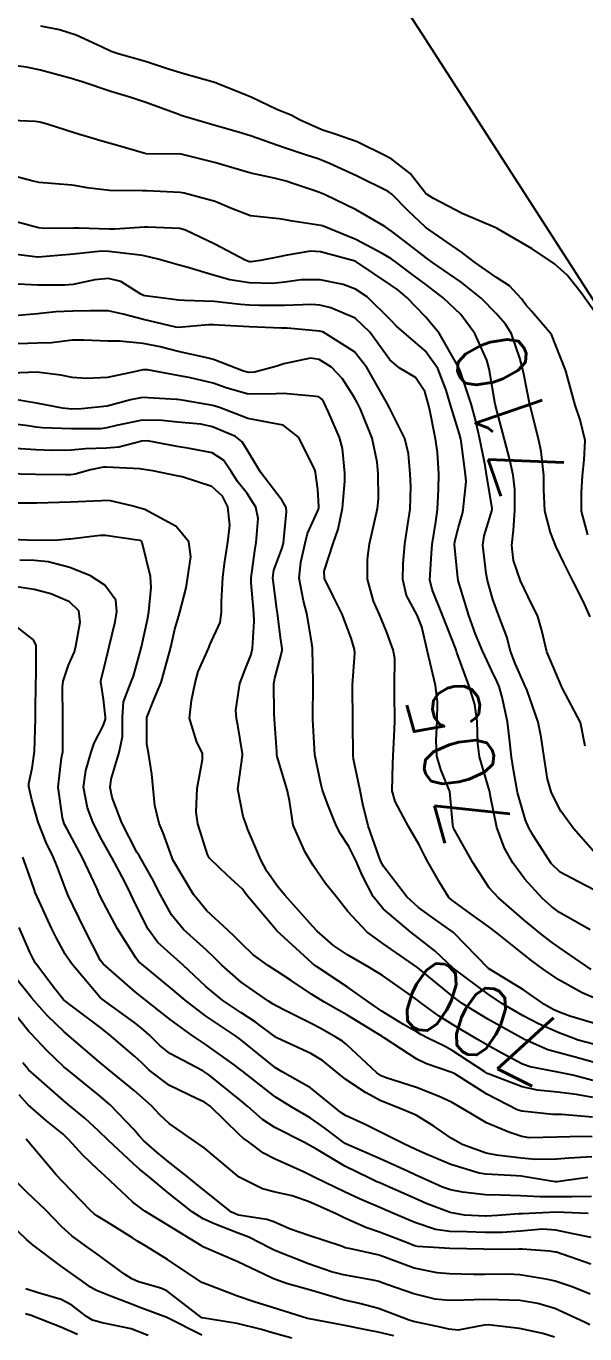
# Model space of a CAD drawing. Header units: metres. Extents: x 292545 to 299085, y 7450245 to 7463078.
# Drawn here: x 296702.7 to 296734.4, y 7454536.2 to 7454610.3 of the extents above; entities that cross this region are included whole.
import ezdxf
from ezdxf.enums import TextEntityAlignment as Align

# ---------------------------------------------------------------- set-up
doc = ezdxf.new("R2010")
doc.units = ezdxf.units.M
for name, color, linetype in [('Area', 45, 'Continuous'), ('Cotas', 45, 'Continuous'), ('Curvas de Nivel 1m', 11, 'Continuous'), ('Curvas de Nivel 5m', 15, 'Continuous')]:
    doc.layers.add(name, color=color, linetype=linetype)
doc.styles.add('Style-STANDARD', font='STANDARD.shx')

msp = doc.modelspace()

# ---------------------------------------------------------------- linework, layer by layer
at = {"layer": 'Area'}
msp.add_polyline3d([(296715.594, 7454624.605, 712.969), (296725.179, 7454609.866, 715.279), (296737.26, 7454591.094, 716.699), (296739.904, 7454587.018, 717.399), (296749.547, 7454572.604, 712.669), (296755.891, 7454562.817, 711.899), (296756.181, 7454562.21, 711.909), (296759.059, 7454557.989, 717.509), (296764.803, 7454549.065, 705.209), (296770.189, 7454539.776, 710.449), (296771.738, 7454537.149, 704.879), (296772.225, 7454536.508, 709.508), (296778.861, 7454527.541, 695.158)], dxfattribs=at)
at = {"layer": 'Curvas de Nivel 1m', "flags": 128}
for points, elevation in [([(296737.343, 7454590.78), (296734.2, 7454595.204), (296733.407, 7454596.197), (296732.693, 7454596.837), (296731.425, 7454597.685), (296729.536, 7454598.784), (296729.442, 7454598.838), (296729.36, 7454598.881), (296727.451, 7454599.703), (296725.834, 7454600.542), (296725.461, 7454600.777), (296725.382, 7454600.841), (296725.32, 7454600.922), (296724.508, 7454601.969), (296723.481, 7454602.757), (296723.142, 7454602.953), (296721.495, 7454603.766), (296720.307, 7454604.176), (296719.505, 7454604.45), (296718.236, 7454605.009), (296717.767, 7454605.267), (296717.516, 7454605.374), (296716.953, 7454605.591), (296715.525, 7454606.272), (296714.984, 7454606.505), (296713.601, 7454607.059), (296713.533, 7454607.087), (296713.493, 7454607.101), (296711.541, 7454607.653), (296710.741, 7454607.902), (296709.551, 7454608.289), (296707.949, 7454608.742), (296707.559, 7454608.877), (296706.997, 7454609.146), (296705.569, 7454609.807), (296704.631, 7454610.111), (296703.574, 7454610.324)], 712), ([(296734.576, 7454581.474), (296734.222, 7454582.82), (296734.211, 7454583.873), (296734.285, 7454584.82), (296734.371, 7454585.73), (296734.425, 7454586.819), (296734.144, 7454587.988), (296733.854, 7454588.825), (296733.342, 7454590.703), (296733.315, 7454590.83), (296733.302, 7454590.872), (296732.514, 7454592.839), (296731.386, 7454594.16), (296731.059, 7454594.525), (296730.814, 7454594.859), (296730.131, 7454595.599), (296729.405, 7454596.073), (296728.208, 7454596.892), (296727.422, 7454597.499), (296725.592, 7454598.768), (296725.442, 7454598.87), (296725.38, 7454598.921), (296724.373, 7454599.857), (296723.461, 7454600.796), (296723.261, 7454600.952), (296721.472, 7454601.833), (296719.926, 7454602.538), (296719.48, 7454602.724), (296719.282, 7454602.794), (296718.621, 7454603.003), (296717.488, 7454603.376), (296716.945, 7454603.572), (296715.503, 7454604.078), (296714.764, 7454604.309), (296713.509, 7454604.672), (296712.083, 7454605.084), (296711.642, 7454605.216), (296711.515, 7454605.258), (296711.247, 7454605.361), (296709.522, 7454606), (296708.669, 7454606.268), (296707.528, 7454606.622), (296705.911, 7454607.156), (296705.535, 7454607.276), (296705.366, 7454607.331), (296703.543, 7454607.828), (296702.743, 7454607.994), (296701.547, 7454608.146)], 711), ([(296734.422, 7454569.485), (296734.162, 7454570.819), (296733.132, 7454572.794), (296733.11, 7454572.83), (296733.083, 7454572.88), (296732.252, 7454574.839), (296731.966, 7454576.041), (296731.735, 7454576.844), (296731.189, 7454577.954), (296730.766, 7454578.857), (296730.369, 7454580.017), (296730.279, 7454580.864), (296730.362, 7454581.737), (296730.446, 7454582.862), (296730.439, 7454584.037), (296730.343, 7454584.864), (296730.148, 7454585.733), (296729.852, 7454586.872), (296729.323, 7454588.88), (296728.988, 7454590.884), (296728.86, 7454591.376), (296728.18, 7454592.892), (296727.384, 7454593.966), (296726.383, 7454594.91), (296725.4, 7454595.664), (296724.673, 7454596.199), (296723.68, 7454596.946), (296723.416, 7454597.136), (296722.96, 7454597.414), (296721.432, 7454598.229), (296719.544, 7454598.989), (296719.443, 7454599.014), (296717.716, 7454599.287), (296717.446, 7454599.343), (296717.082, 7454599.389), (296715.448, 7454599.562), (296714.378, 7454599.982), (296713.456, 7454600.37), (296711.69, 7454600.858), (296711.461, 7454600.894), (296709.584, 7454600.986), (296709.462, 7454600.981), (296709.325, 7454600.976), (296707.462, 7454601.009), (296706.183, 7454601.153), (296705.465, 7454601.281), (296705.321, 7454601.306), (296703.467, 7454601.459), (296703.133, 7454601.52), (296701.474, 7454601.97)], 709), ([(296735.019, 7454563.392), (296733.773, 7454564.823), (296733.047, 7454565.802), (296732.512, 7454566.836), (296732.298, 7454567.61), (296732.095, 7454568.84), (296731.937, 7454569.999), (296731.771, 7454570.843), (296731.13, 7454572.639), (296731.04, 7454572.851), (296730.454, 7454574.169), (296730.203, 7454574.864), (296729.979, 7454575.686), (296729.538, 7454576.875), (296729.187, 7454577.809), (296728.89, 7454578.883), (296728.809, 7454579.281), (296728.629, 7454580.886), (296728.696, 7454581.421), (296729.146, 7454582.881), (296729.15, 7454582.985), (296728.84, 7454584.884), (296728.754, 7454585.409), (296728.458, 7454586.888), (296728.205, 7454587.996), (296727.964, 7454588.894), (296727.342, 7454590.777), (296727.285, 7454590.901), (296727.22, 7454591.026), (296726.144, 7454592.912), (296725.382, 7454593.836), (296724.848, 7454594.389), (296724.311, 7454594.936), (296723.814, 7454595.361), (296723.4, 7454595.655), (296721.432, 7454596.97), (296721.413, 7454596.982), (296721.396, 7454596.987), (296719.421, 7454597.517), (296718.859, 7454597.561), (296717.417, 7454597.31), (296717.177, 7454597.262), (296716.021, 7454597.034), (296715.496, 7454596.956), (296715.412, 7454596.957), (296715.339, 7454596.968), (296715.149, 7454597.044), (296713.426, 7454597.948), (296711.773, 7454598.751), (296711.439, 7454598.839), (296709.628, 7454598.92), (296709.44, 7454598.912), (296707.764, 7454598.81), (296707.438, 7454598.807), (296705.739, 7454598.857), (296705.438, 7454598.858), (296703.762, 7454598.853), (296703.439, 7454598.886), (296702.235, 7454599.198)], 708), ([(296734.99, 7454561.301), (296734.015, 7454561.803), (296733.006, 7454562.347), (296732.501, 7454562.835), (296731.518, 7454564.355), (296731.231, 7454564.848), (296731.039, 7454565.281), (296730.59, 7454566.857), (296730.365, 7454568.15), (296730.255, 7454568.862), (296730.134, 7454569.905), (296730.029, 7454570.866), (296729.731, 7454572.264), (296729.548, 7454572.874), (296729.427, 7454573.167), (296729.142, 7454573.756), (296728.613, 7454574.885), (296728.209, 7454575.843), (296727.837, 7454576.893), (296727.229, 7454578.874), (296727.22, 7454578.9), (296727.204, 7454579.033), (296727.015, 7454580.902), (296727.033, 7454581.095), (296727.238, 7454581.902), (296727.465, 7454582.683), (296727.512, 7454582.897), (296727.672, 7454584.493), (296727.651, 7454584.896), (296727.399, 7454586.791), (296727.378, 7454586.899), (296727.297, 7454587.185), (296726.778, 7454588.905), (296726.556, 7454589.683), (296726.072, 7454590.913), (296725.358, 7454591.901), (296724.15, 7454592.938), (296723.739, 7454593.307), (296723.38, 7454593.691), (296722.077, 7454594.963), (296721.397, 7454595.405), (296720.701, 7454595.676), (296719.402, 7454595.94), (296718.322, 7454595.926), (296717.401, 7454595.795), (296716.694, 7454595.733), (296715.4, 7454595.764), (296714.279, 7454595.934), (296713.404, 7454596.175), (296711.834, 7454596.66), (296711.41, 7454596.772), (296710.215, 7454597.102), (296709.416, 7454597.293), (296709.204, 7454597.325), (296707.419, 7454597.547), (296707.008, 7454597.556), (296705.416, 7454597.38), (296705.216, 7454597.362), (296703.413, 7454597.218), (296703.375, 7454597.219), (296701.417, 7454597.464)], 707), ([(296734.718, 7454559.06), (296732.975, 7454560.059), (296732.526, 7454560.385), (296732.01, 7454560.845), (296730.999, 7454561.934), (296730.328, 7454562.86), (296729.858, 7454563.704), (296729.426, 7454564.874), (296729.059, 7454566.637), (296729.02, 7454566.88), (296729, 7454566.944), (296728.441, 7454568.886), (296728.338, 7454569.64), (296728.303, 7454570.888), (296728.167, 7454571.839), (296727.855, 7454572.893), (296727.152, 7454574.801), (296727.128, 7454574.875), (296727.119, 7454574.901), (296727.108, 7454574.946), (296726.346, 7454576.908), (296725.747, 7454578.362), (296725.625, 7454578.916), (296725.714, 7454580.419), (296725.758, 7454580.915), (296725.952, 7454582.204), (296726.055, 7454582.912), (296726.113, 7454584.063), (296726.128, 7454584.911), (296726.055, 7454586.143), (296725.938, 7454586.914), (296725.597, 7454588.639), (296725.529, 7454588.918), (296725.33, 7454589.6), (296724.809, 7454590.4), (296723.878, 7454590.942), (296723.35, 7454591.394), (296722.225, 7454592.961), (296721.381, 7454593.757), (296720.017, 7454594.353), (296719.388, 7454594.506), (296718.928, 7454594.537), (296717.388, 7454594.48), (296715.943, 7454594.479), (296715.387, 7454594.496), (296714.881, 7454594.541), (296713.389, 7454594.698), (296711.71, 7454594.767), (296711.39, 7454594.782), (296709.477, 7454595.025), (296709.392, 7454595.041), (296709.339, 7454595.057), (296709.242, 7454595.112), (296708.104, 7454595.834), (296707.402, 7454596.001), (296706.621, 7454595.928), (296705.398, 7454595.677), (296704.939, 7454595.624), (296703.397, 7454595.63), (296701.905, 7454595.709)], 706), ([(296734.919, 7454555.204), (296734.253, 7454555.487), (296732.934, 7454556.231), (296732.04, 7454556.844), (296731.409, 7454557.315), (296730.951, 7454557.664), (296729.429, 7454558.875), (296728.966, 7454559.23), (296727.765, 7454560.103), (296726.981, 7454560.67), (296726.847, 7454560.767), (296726.696, 7454560.904), (296726.183, 7454561.725), (296725.501, 7454562.923), (296725.339, 7454563.248), (296725.022, 7454563.888), (296724.407, 7454564.936), (296723.652, 7454566.346), (296723.493, 7454566.946), (296723.525, 7454568.499), (296723.54, 7454568.945), (296723.608, 7454570.434), (296723.631, 7454570.945), (296723.619, 7454572.451), (296723.622, 7454572.945), (296723.638, 7454574.455), (296723.544, 7454574.946), (296723.169, 7454575.994), (296722.765, 7454576.954), (296722.434, 7454577.714), (296722.091, 7454578.961), (296722.083, 7454580.093), (296722.208, 7454580.96), (296722.396, 7454581.798), (296722.655, 7454582.956), (296722.707, 7454583.507), (296722.689, 7454584.956), (296722.643, 7454585.593), (296722.355, 7454586.959), (296721.69, 7454588.594), (296721.495, 7454588.968), (296721.326, 7454589.28), (296720.671, 7454590.315), (296720.043, 7454590.989), (296719.349, 7454591.417), (296718.861, 7454591.494), (296717.345, 7454591.171), (296717.23, 7454591.136), (296716.894, 7454591.024), (296715.681, 7454590.695), (296715.339, 7454590.681), (296715.052, 7454590.756), (296714.29, 7454591.056), (296713.348, 7454591.414), (296712.904, 7454591.52), (296711.355, 7454591.865), (296710.332, 7454592.126), (296709.361, 7454592.33), (296708.034, 7454592.459), (296707.363, 7454592.458), (296705.997, 7454592.521), (296705.363, 7454592.508), (296704.174, 7454592.359), (296703.36, 7454592.34), (296702.26, 7454592.3)], 704), ([(296734.902, 7454553.767), (296733.556, 7454554.174), (296732.909, 7454554.411), (296732.619, 7454554.543), (296732.116, 7454554.842), (296730.925, 7454555.666), (296728.943, 7454556.88), (296726.985, 7454558.9), (296726.963, 7454558.916), (296725.797, 7454559.744), (296724.977, 7454560.33), (296724.308, 7454560.937), (296723.008, 7454562.649), (296722.845, 7454562.952), (296722.721, 7454563.248), (296722.12, 7454564.959), (296721.819, 7454566.194), (296721.665, 7454566.964), (296721.297, 7454568.752), (296721.27, 7454568.968), (296721.261, 7454570.809), (296721.26, 7454570.968), (296721.227, 7454572.874), (296721.233, 7454572.969), (296721.363, 7454574.756), (296721.348, 7454574.968), (296721.162, 7454575.603), (296720.651, 7454576.978), (296720.165, 7454577.958), (296719.644, 7454578.993), (296719.627, 7454579.414), (296720.14, 7454580.986), (296720.42, 7454581.797), (296720.675, 7454582.979), (296720.804, 7454584.513), (296720.799, 7454584.977), (296720.668, 7454586.361), (296720.506, 7454586.982), (296719.87, 7454588.437), (296719.602, 7454588.996), (296719.496, 7454589.169), (296719.326, 7454589.293), (296718.987, 7454589.343), (296717.328, 7454589.49), (296716.885, 7454589.466), (296715.327, 7454589.447), (296714.078, 7454589.806), (296713.333, 7454590.069), (296712.047, 7454590.372), (296711.337, 7454590.515), (296709.619, 7454590.829), (296709.34, 7454590.829), (296708.953, 7454590.73), (296707.336, 7454590.399), (296706.146, 7454590.341), (296705.335, 7454590.397), (296704.69, 7454590.524), (296703.338, 7454590.695), (296701.904, 7454590.638)], 703), ([(296734.891, 7454552.581), (296734.022, 7454552.819), (296732.897, 7454553.253), (296731.79, 7454553.735), (296730.906, 7454554.189), (296729.733, 7454554.872), (296728.921, 7454555.414), (296726.943, 7454556.9), (296725.909, 7454557.873), (296724.96, 7454558.617), (296724.54, 7454558.934), (296722.976, 7454560.259), (296722.406, 7454560.956), (296721.79, 7454562.173), (296721.444, 7454562.966), (296721.021, 7454563.794), (296720.564, 7454564.513), (296720.313, 7454564.981), (296719.828, 7454566.211), (296719.541, 7454566.993), (296719.438, 7454567.365), (296719.106, 7454569), (296719.103, 7454569.02), (296719.086, 7454569.328), (296718.991, 7454571.001), (296718.989, 7454571.117), (296719.005, 7454573.001), (296719.01, 7454573.126), (296718.966, 7454575.002), (296718.948, 7454575.21), (296718.652, 7454577.005), (296718.464, 7454577.733), (296718.205, 7454579.01), (296718.303, 7454579.918), (296718.549, 7454581.007), (296718.687, 7454581.55), (296719.25, 7454582.793), (296719.316, 7454582.935), (296719.334, 7454582.999), (296719.336, 7454583.081), (296719.263, 7454584.04), (296719.139, 7454585.001), (296719.092, 7454585.185), (296718.179, 7454587.011), (296717.303, 7454587.687), (296716.484, 7454587.849), (296715.308, 7454588.071), (296713.692, 7454588.689), (296713.319, 7454588.808), (296711.697, 7454589.086), (296711.323, 7454589.146), (296711.262, 7454589.152), (296709.324, 7454589.254), (296708.648, 7454589.12), (296707.319, 7454588.769), (296705.862, 7454588.61), (296705.317, 7454588.602), (296704.8, 7454588.65), (296703.32, 7454588.939), (296701.756, 7454589.206)], 702), ([(296734.88, 7454551.564), (296733.854, 7454551.85), (296732.886, 7454552.104), (296732.317, 7454552.268), (296730.997, 7454552.858), (296730.928, 7454552.894), (296730.893, 7454552.91), (296730.786, 7454552.969), (296728.904, 7454554.001), (296727.458, 7454554.895), (296726.919, 7454555.291), (296725.033, 7454556.837), (296724.943, 7454556.913), (296724.917, 7454556.93), (296722.956, 7454558.299), (296722.052, 7454558.959), (296720.98, 7454560.114), (296720.293, 7454560.98), (296719.709, 7454561.698), (296719.01, 7454562.712), (296718.833, 7454563.002), (296718.545, 7454563.477), (296717.881, 7454565.012), (296717.658, 7454566.41), (296717.54, 7454567.015), (296717.078, 7454568.519), (296716.96, 7454568.899), (296716.955, 7454569.021), (296716.95, 7454569.156), (296716.809, 7454571.023), (296716.794, 7454571.336), (296716.779, 7454573.024), (296716.827, 7454573.333), (296717.148, 7454574.532), (296717.246, 7454574.925), (296717.252, 7454575.019), (296717.162, 7454575.639), (296716.985, 7454577.022), (296716.954, 7454577.253), (296716.728, 7454579.025), (296716.772, 7454579.46), (296717.22, 7454580.686), (296717.31, 7454580.931), (296717.327, 7454581.019), (296717.5, 7454582.767), (296717.484, 7454583.018), (296717.257, 7454583.422), (296716.022, 7454585.033), (296715.285, 7454586.255), (296714.985, 7454586.74), (296714.597, 7454587.05), (296713.301, 7454587.601), (296712.63, 7454587.75), (296711.305, 7454587.863), (296710.453, 7454587.951), (296709.312, 7454587.973), (296707.85, 7454587.673), (296707.307, 7454587.533), (296706.959, 7454587.49), (296705.306, 7454587.487), (296703.66, 7454587.538), (296703.307, 7454587.582), (296702.848, 7454587.654), (296701.309, 7454587.837)], 701), ([(296734.854, 7454549.558), (296733.942, 7454549.734), (296732.858, 7454549.861), (296731.731, 7454549.976), (296730.862, 7454550.165), (296728.978, 7454550.879), (296728.873, 7454550.929), (296728.736, 7454551.02), (296726.886, 7454552.23), (296726.446, 7454552.464), (296725.501, 7454552.921), (296725.109, 7454553.141), (296724.896, 7454553.267), (296724.132, 7454553.706), (296722.908, 7454554.452), (296722.159, 7454554.958), (296720.926, 7454555.844), (296719.19, 7454556.996), (296719.045, 7454557.099), (296718.945, 7454557.182), (296717.161, 7454558.818), (296716.963, 7454558.999), (296716.767, 7454559.222), (296715.231, 7454561.046), (296715.133, 7454561.186), (296714.996, 7454561.371), (296714.126, 7454562.175), (296713.176, 7454563.068), (296713.103, 7454563.158), (296713.016, 7454563.332), (296712.474, 7454565.076), (296712.369, 7454565.751), (296712.42, 7454567.076), (296712.733, 7454568.727), (296712.728, 7454569.074), (296712.395, 7454569.772), (296712.001, 7454571.081), (296712.116, 7454572.082), (296712.308, 7454573.078), (296712.488, 7454573.728), (296713.083, 7454575.071), (296713.102, 7454575.122), (296713.155, 7454575.228), (296713.728, 7454576.508), (296713.813, 7454577.061), (296713.811, 7454577.683), (296713.889, 7454579.06), (296713.988, 7454579.836), (296714.167, 7454581.056), (296714.279, 7454582.013), (296714.173, 7454583.056), (296713.858, 7454583.66), (296713.264, 7454584.211), (296711.587, 7454584.769), (296711.27, 7454584.819), (296709.924, 7454585.103), (296709.274, 7454585.203), (296709.178, 7454585.208), (296707.276, 7454585.316), (296707.109, 7454585.308), (296706.387, 7454585.149), (296705.516, 7454584.912), (296705.27, 7454584.882), (296704.982, 7454584.876), (296703.27, 7454584.892), (296701.552, 7454584.926)], 699), ([(296734.839, 7454548.443), (296733.078, 7454548.59), (296732.841, 7454548.589), (296732.6, 7454548.593), (296730.842, 7454548.784), (296730.581, 7454548.863), (296728.856, 7454549.739), (296727.044, 7454550.898), (296726.874, 7454550.985), (296725.424, 7454551.468), (296724.881, 7454551.729), (296723.023, 7454552.949), (296722.894, 7454553.037), (296722.678, 7454553.169), (296720.906, 7454554.242), (296720.442, 7454554.511), (296719.607, 7454554.99), (296718.919, 7454555.418), (296717.75, 7454556.193), (296716.938, 7454556.717), (296716.468, 7454557.027), (296715.588, 7454557.679), (296714.955, 7454558.27), (296714.573, 7454558.668), (296714.162, 7454559.058), (296712.979, 7454560.151), (296712.223, 7454561.078), (296711.057, 7454563.045), (296711.035, 7454563.09), (296711.014, 7454563.152), (296710.495, 7454564.566), (296710.276, 7454565.101), (296710.024, 7454566.129), (296709.933, 7454567.107), (296709.857, 7454567.894), (296709.679, 7454569.111), (296709.573, 7454569.598), (296709.566, 7454571.113), (296710.013, 7454572.213), (296710.384, 7454573.101), (296710.863, 7454574.808), (296710.934, 7454575.093), (296710.978, 7454575.269), (296711.168, 7454576.118), (296711.384, 7454576.884), (296711.448, 7454577.087), (296711.806, 7454578.474), (296711.909, 7454579.083), (296712.075, 7454580.221), (296711.956, 7454581.083), (296711.236, 7454581.937), (296709.459, 7454582.899), (296709.251, 7454582.974), (296708.721, 7454583.118), (296707.522, 7454583.402), (296707.256, 7454583.417), (296706.997, 7454583.401), (296705.255, 7454583.333), (296703.337, 7454583.272), (296703.254, 7454583.27), (296703.173, 7454583.271), (296701.253, 7454583.26)], 698), ([(296734.828, 7454547.324), (296734.287, 7454547.356), (296732.828, 7454547.316), (296731.249, 7454547.276), (296730.828, 7454547.349), (296730.097, 7454547.601), (296728.835, 7454548.127), (296727.536, 7454548.893), (296726.849, 7454549.292), (296726.152, 7454549.612), (296724.861, 7454550.126), (296723.137, 7454550.68), (296722.87, 7454550.783), (296722.622, 7454550.953), (296720.889, 7454552.557), (296720.663, 7454552.746), (296720.291, 7454552.979), (296719.396, 7454553.491), (296718.9, 7454553.757), (296717.423, 7454554.499), (296716.91, 7454554.762), (296716.746, 7454554.857), (296716.473, 7454555.027), (296714.929, 7454556.101), (296713.82, 7454557.061), (296713.385, 7454557.504), (296712.951, 7454557.908), (296711.655, 7454559.083), (296710.975, 7454559.921), (296710.323, 7454561.1), (296709.873, 7454561.978), (296709.233, 7454563.117), (296709.152, 7454563.256), (296709.017, 7454563.481), (296708.166, 7454565.129), (296707.616, 7454566.573), (296707.496, 7454567.136), (296707.55, 7454567.617), (296708.008, 7454569.131), (296708.193, 7454570.028), (296708.195, 7454571.129), (296708.251, 7454571.994), (296708.679, 7454573.125), (296708.813, 7454573.446), (296709.148, 7454574.628), (296709.273, 7454575.118), (296709.618, 7454576.664), (296709.683, 7454577.105), (296709.813, 7454578.487), (296709.787, 7454579.104), (296709.302, 7454581.029), (296709.271, 7454581.11), (296709.223, 7454581.143), (296709.177, 7454581.157), (296707.227, 7454581.434), (296706.931, 7454581.439), (296705.224, 7454581.227), (296705.162, 7454581.223), (296704.536, 7454581.17), (296703.222, 7454581.143), (296701.896, 7454581.203)], 697), ([(296734.814, 7454546.2), (296733.517, 7454546.118), (296732.811, 7454546.06), (296731.614, 7454546.045), (296730.812, 7454546.123), (296729.397, 7454546.292), (296728.816, 7454546.399), (296727.46, 7454546.894), (296726.826, 7454547.252), (296725.854, 7454547.935), (296724.839, 7454548.563), (296723.931, 7454548.939), (296722.849, 7454549.369), (296721.977, 7454549.838), (296720.867, 7454550.574), (296720.36, 7454550.978), (296719.541, 7454551.652), (296718.883, 7454552.054), (296716.981, 7454552.93), (296716.892, 7454552.971), (296716.864, 7454552.991), (296716.827, 7454553.021), (296715.723, 7454553.86), (296714.906, 7454554.381), (296713.878, 7454555.06), (296712.925, 7454555.855), (296711.611, 7454557.083), (296710.949, 7454557.663), (296710.208, 7454558.354), (296709.65, 7454559.11), (296708.982, 7454560.416), (296708.65, 7454561.123), (296708.303, 7454561.824), (296707.604, 7454563.134), (296707.023, 7454564.173), (296706.528, 7454565.145), (296706.206, 7454565.988), (296705.987, 7454567.151), (296706.112, 7454568.11), (296706.425, 7454569.147), (296706.587, 7454569.648), (296707.098, 7454570.645), (296707.231, 7454571.009), (296707.238, 7454571.139), (296707.118, 7454572.149), (296706.969, 7454573.142), (296706.985, 7454573.291), (296707.14, 7454573.878), (296707.387, 7454574.901), (296707.443, 7454575.137), (296707.772, 7454576.536), (296707.882, 7454577.13), (296707.818, 7454577.759), (296707.198, 7454578.612), (296706.373, 7454579.148), (296705.208, 7454579.625), (296703.978, 7454579.946), (296703.211, 7454580.015), (296702.377, 7454580.033)], 696), ([(296734.784, 7454543.937), (296733.679, 7454543.926), (296732.784, 7454543.918), (296731.867, 7454543.927), (296730.784, 7454543.988), (296729.636, 7454544.02), (296728.785, 7454544.046), (296727.481, 7454544.198), (296726.787, 7454544.324), (296726.348, 7454544.466), (296725.343, 7454544.922), (296724.797, 7454545.17), (296724.36, 7454545.374), (296722.81, 7454546.076), (296720.89, 7454546.91), (296720.822, 7454546.944), (296720.764, 7454546.981), (296719.665, 7454547.821), (296718.837, 7454548.414), (296717.797, 7454549.01), (296716.852, 7454549.593), (296715.002, 7454551.048), (296714.93, 7454551.105), (296714.874, 7454551.153), (296714.518, 7454551.412), (296712.888, 7454552.58), (296712.149, 7454553.077), (296710.902, 7454553.976), (296710.28, 7454554.473), (296709.467, 7454555.112), (296708.919, 7454555.544), (296707.099, 7454557.138), (296706.945, 7454557.335), (296706.03, 7454559.149), (296705.098, 7454561.053), (296705.051, 7454561.159), (296704.994, 7454561.296), (296704.496, 7454562.656), (296704.28, 7454563.171), (296703.866, 7454564.022), (296703.412, 7454565.184), (296703.052, 7454566.44), (296702.89, 7454567.192), (296702.89, 7454567.366), (296703.073, 7454568.232), (296703.212, 7454569.188), (296703.271, 7454571.027), (296703.268, 7454571.188), (296703.269, 7454571.342), (296703.287, 7454573.188), (296703.292, 7454573.345), (296703.306, 7454575.188), (296703.158, 7454575.51), (296701.861, 7454576.515)], 694), ([(296734.606, 7454542.98), (296732.775, 7454543.056), (296730.872, 7454542.957), (296730.774, 7454542.953), (296730.679, 7454542.955), (296729.463, 7454542.873), (296728.819, 7454542.833), (296728.772, 7454542.833), (296727.592, 7454542.892), (296726.774, 7454543.031), (296725.405, 7454543.546), (296724.782, 7454543.826), (296723.203, 7454544.532), (296722.791, 7454544.714), (296722.624, 7454544.785), (296722.235, 7454544.958), (296720.803, 7454545.664), (296719.186, 7454546.628), (296718.821, 7454546.843), (296718.517, 7454547.003), (296716.831, 7454547.863), (296716.127, 7454548.321), (296715.3, 7454549.043), (296714.849, 7454549.434), (296713.097, 7454550.841), (296712.872, 7454551.002), (296712.746, 7454551.071), (296710.882, 7454552.046), (296710.303, 7454552.515), (296709.706, 7454553.108), (296709.277, 7454553.494), (296708.9, 7454553.79), (296707.043, 7454555.139), (296706.915, 7454555.256), (296705.309, 7454557.156), (296704.948, 7454557.685), (296704.429, 7454558.64), (296704.168, 7454559.172), (296703.473, 7454560.696), (296703.25, 7454561.186), (296703.18, 7454561.372), (296703, 7454561.92), (296702.552, 7454563.195)], 693), ([(296734.761, 7454541.626), (296733.752, 7454541.831), (296732.765, 7454542.04), (296732.009, 7454542.085), (296730.764, 7454541.977), (296729.728, 7454541.906), (296728.763, 7454541.902), (296727.721, 7454541.933), (296726.764, 7454541.964), (296725.933, 7454542.081), (296724.768, 7454542.475), (296723.664, 7454542.941), (296722.777, 7454543.316), (296721.629, 7454543.815), (296720.785, 7454544.202), (296719.142, 7454544.997), (296718.796, 7454545.177), (296718.458, 7454545.344), (296716.809, 7454546.074), (296716.198, 7454546.411), (296715.33, 7454547.042), (296715.04, 7454547.261), (296714.827, 7454547.445), (296713.158, 7454549.067), (296712.846, 7454549.301), (296712.432, 7454549.491), (296710.86, 7454550.242), (296709.713, 7454551.107), (296709.286, 7454551.523), (296708.881, 7454551.908), (296707.442, 7454553.135), (296706.897, 7454553.56), (296705.31, 7454554.755), (296704.912, 7454555.054), (296704.856, 7454555.105), (296704.806, 7454555.162), (296704.367, 7454555.722), (296703.262, 7454557.185), (296703.141, 7454557.383), (296702.949, 7454557.795), (296702.332, 7454559.196)], 692), ([(296734.742, 7454540.107), (296732.8, 7454540.782), (296732.752, 7454540.793), (296732.4, 7454540.835), (296730.86, 7454540.965), (296730.754, 7454540.961), (296730.658, 7454540.957), (296728.754, 7454540.948), (296728.684, 7454540.95), (296726.754, 7454541.002), (296724.929, 7454541.101), (296724.755, 7454541.143), (296724.4, 7454541.29), (296722.763, 7454541.922), (296721.999, 7454542.195), (296720.771, 7454542.742), (296720.28, 7454542.985), (296718.779, 7454543.646), (296717.809, 7454543.984), (296716.785, 7454544.206), (296716.14, 7454544.383), (296714.803, 7454545.05), (296712.819, 7454546.698), (296712.283, 7454547.075), (296710.833, 7454548.078), (296710.319, 7454548.579), (296709.823, 7454549.105), (296708.856, 7454549.96), (296707.426, 7454551.134), (296706.877, 7454551.591), (296705.033, 7454553.159), (296704.894, 7454553.279), (296703.932, 7454554.204), (296703.055, 7454555.188), (296702.915, 7454555.356), (296701.442, 7454557.205)], 691), ([(296734.701, 7454536.659), (296734.392, 7454536.813), (296732.71, 7454537.583), (296731.751, 7454537.883), (296730.715, 7454538.037), (296729.503, 7454538.085), (296728.715, 7454538.099), (296727.541, 7454538.065), (296726.714, 7454538.037), (296725.927, 7454538.124), (296724.718, 7454538.422), (296723.188, 7454538.945), (296722.725, 7454539.119), (296722.506, 7454539.174), (296720.731, 7454539.509), (296720.042, 7454539.679), (296718.74, 7454540.121), (296716.931, 7454540.837), (296716.751, 7454540.92), (296716.563, 7454541.023), (296715.358, 7454541.641), (296714.761, 7454541.866), (296713.457, 7454542.372), (296712.769, 7454542.684), (296712.142, 7454543.076), (296710.789, 7454544.151), (296709.626, 7454545.108), (296709.177, 7454545.485), (296708.81, 7454545.805), (296707.386, 7454547.134), (296706.828, 7454547.676), (296706.066, 7454548.382), (296705.115, 7454549.157), (296704.846, 7454549.383), (296703.303, 7454550.747), (296702.872, 7454551.134), (296702.821, 7454551.191), (296702.547, 7454551.523)], 689), ([(296732.69, 7454535.967), (296732.031, 7454536.175), (296730.699, 7454536.46), (296728.919, 7454536.66), (296728.701, 7454536.639), (296727.23, 7454536.362), (296726.698, 7454536.418), (296726.305, 7454536.512), (296724.702, 7454536.855), (296724.454, 7454536.932), (296722.709, 7454537.597), (296721.625, 7454537.879), (296720.714, 7454538.087), (296719.179, 7454538.534), (296718.72, 7454538.666), (296717.498, 7454539.012), (296716.727, 7454539.295), (296716.218, 7454539.54), (296714.741, 7454540.243), (296712.809, 7454541.069), (296712.753, 7454541.091), (296712.703, 7454541.121), (296710.765, 7454542.322), (296710.283, 7454542.613), (296709.46, 7454543.11), (296708.78, 7454543.625), (296707.176, 7454545.136), (296706.806, 7454545.477), (296705.947, 7454546.286), (296705.161, 7454547.165), (296704.991, 7454547.334), (296704.826, 7454547.472), (296703.892, 7454548.232), (296702.843, 7454549.152), (296702.805, 7454549.19), (296702.334, 7454549.712)], 688), ([(296723.588, 7454536.047), (296722.696, 7454536.253), (296722.11, 7454536.372), (296720.7, 7454536.648), (296718.799, 7454536.999), (296718.703, 7454537.016), (296718.677, 7454537.026), (296716.709, 7454537.652), (296715.655, 7454537.979), (296714.715, 7454538.289), (296712.751, 7454539.041), (296712.723, 7454539.051), (296712.694, 7454539.07), (296710.742, 7454540.363), (296709.559, 7454541.108), (296709.055, 7454541.415), (296708.758, 7454541.598), (296707.545, 7454542.352), (296706.77, 7454542.83), (296706.586, 7454542.958), (296706.376, 7454543.146), (296704.797, 7454544.788), (296704.44, 7454545.174), (296702.822, 7454547.082), (296702.726, 7454547.191)], 687), ([(296717.791, 7454535.91), (296716.695, 7454536.22), (296716.074, 7454536.406), (296714.7, 7454536.739), (296712.716, 7454537.057), (296712.687, 7454537.07), (296710.718, 7454538.585), (296710.378, 7454538.754), (296709.109, 7454539.114), (296708.725, 7454539.267), (296708.308, 7454539.546), (296706.746, 7454540.69), (296706.106, 7454541.15), (296705.32, 7454541.723), (296704.763, 7454542.219), (296703.835, 7454543.179), (296702.788, 7454544.179), (296701.764, 7454545.2)], 686), ([(296709.648, 7454536.062), (296708.696, 7454536.44), (296707.049, 7454536.787), (296706.7, 7454536.865), (296706.498, 7454536.94), (296706.156, 7454537.148), (296705.326, 7454537.778), (296704.712, 7454538.099), (296703.415, 7454538.484), (296702.718, 7454538.702)], 684), ([(296705.65, 7454536.114), (296704.696, 7454536.525), (296703.012, 7454537.187), (296702.704, 7454537.292)], 683)]:
    msp.add_lwpolyline(points, dxfattribs=dict(at, elevation=elevation))
at = {"layer": 'Curvas de Nivel 5m', "flags": 128}
for points, elevation in [([(296734.713, 7454576.815), (296734.329, 7454577.675), (296733.745, 7454578.825), (296733.214, 7454579.89), (296732.759, 7454580.835), (296732.465, 7454581.607), (296732.135, 7454582.841), (296732.082, 7454584.025), (296732.091, 7454584.842), (296731.93, 7454586.2), (296731.806, 7454586.845), (296731.321, 7454588.704), (296731.287, 7454588.851), (296730.973, 7454590.489), (296730.891, 7454590.857), (296730.724, 7454591.488), (296730.243, 7454592.867), (296729.917, 7454593.411), (296729.384, 7454594.03), (296728.523, 7454594.889), (296727.402, 7454595.798), (296725.772, 7454596.916), (296725.417, 7454597.172), (296724.407, 7454597.957), (296723.439, 7454598.693), (296723.062, 7454598.954), (296721.452, 7454599.903), (296719.687, 7454600.761), (296719.462, 7454600.85), (296719.356, 7454600.886), (296719.04, 7454600.996), (296717.858, 7454601.406), (296717.468, 7454601.529), (296716.795, 7454601.705), (296715.477, 7454601.985), (296714.185, 7454602.357), (296713.485, 7454602.572), (296711.519, 7454603.064), (296711.493, 7454603.064), (296709.513, 7454603.089), (296709.493, 7454603.091), (296709.4, 7454603.111), (296707.917, 7454603.554), (296707.498, 7454603.673), (296706.78, 7454603.867), (296705.504, 7454604.261), (296703.923, 7454604.762), (296703.51, 7454604.882), (296703.238, 7454604.912), (296701.511, 7454604.983)], 710), ([(296734.767, 7454556.812), (296732.955, 7454558.062), (296732.507, 7454558.386), (296731.908, 7454558.846), (296731.387, 7454559.274), (296730.97, 7454559.608), (296729.508, 7454560.875), (296728.992, 7454561.46), (296728.066, 7454562.889), (296727.031, 7454564.701), (296726.969, 7454564.837), (296726.94, 7454564.901), (296726.918, 7454565.019), (296726.75, 7454566.905), (296726.272, 7454568.109), (296726.019, 7454568.916), (296725.978, 7454569.803), (296726.035, 7454570.916), (296726.055, 7454571.98), (296725.934, 7454572.918), (296725.782, 7454573.563), (296725.476, 7454574.925), (296725.173, 7454576.251), (296724.897, 7454576.924), (296724.299, 7454578.039), (296724.095, 7454578.937), (296724.116, 7454579.84), (296724.211, 7454580.935), (296724.343, 7454581.827), (296724.506, 7454582.931), (296724.542, 7454584.208), (296724.507, 7454584.931), (296724.417, 7454586.065), (296724.195, 7454586.936), (296723.319, 7454588.711), (296723.191, 7454588.951), (296723.013, 7454589.266), (296722.04, 7454590.963), (296721.356, 7454591.841), (296719.55, 7454592.988), (296719.373, 7454593.031), (296717.541, 7454593.184), (296717.375, 7454593.189), (296717.209, 7454593.187), (296715.375, 7454593.265), (296713.666, 7454593.356), (296713.376, 7454593.374), (296713.072, 7454593.377), (296711.374, 7454593.228), (296711.223, 7454593.243), (296709.379, 7454593.685), (296708.236, 7454593.982), (296707.383, 7454594.172), (296706.352, 7454594.181), (296705.383, 7454594.163), (296704.424, 7454594.128), (296703.381, 7454593.999), (296702.072, 7454593.891)], 705), ([(296734.869, 7454550.531), (296733.721, 7454550.822), (296732.875, 7454551.004), (296731.315, 7454551.292), (296730.879, 7454551.442), (296729.66, 7454552.098), (296728.889, 7454552.52), (296728.27, 7454552.886), (296726.901, 7454553.703), (296726.158, 7454554.164), (296725.104, 7454554.927), (296724.915, 7454555.076), (296724.4, 7454555.456), (296722.936, 7454556.477), (296722.153, 7454556.958), (296720.95, 7454557.643), (296720.155, 7454558.182), (296719.236, 7454558.996), (296718.967, 7454559.28), (296717.41, 7454561.016), (296716.998, 7454561.514), (296716.372, 7454562.395), (296716.033, 7454563.03), (296715.31, 7454564.757), (296715.204, 7454565.038), (296715.04, 7454565.495), (296714.729, 7454567.045), (296714.993, 7454568.952), (296714.995, 7454569.041), (296714.731, 7454570.677), (296714.661, 7454571.047), (296714.63, 7454571.527), (296714.844, 7454573.044), (296715.141, 7454573.836), (296715.497, 7454574.689), (296715.574, 7454575.036), (296715.66, 7454576.55), (296715.638, 7454577.035), (296715.487, 7454578.75), (296715.483, 7454579.037), (296715.695, 7454580.558), (296715.77, 7454581.035), (296715.888, 7454582.389), (296715.764, 7454583.035), (296715.261, 7454583.817), (296714.712, 7454584.493), (296714.351, 7454585.054), (296713.918, 7454585.699), (296713.283, 7454586.124), (296712, 7454586.369), (296711.287, 7454586.472), (296709.61, 7454586.795), (296709.298, 7454586.779), (296707.983, 7454586.439), (296707.291, 7454586.379), (296706.099, 7454586.344), (296705.29, 7454586.278), (296704.22, 7454586.245), (296703.289, 7454586.284), (296702.123, 7454586.37)], 700), ([(296734.586, 7454545.022), (296733.209, 7454544.826), (296732.842, 7454544.78), (296732.792, 7454544.781), (296732.742, 7454544.781), (296732.386, 7454544.836), (296730.796, 7454545.093), (296730.54, 7454545.119), (296728.798, 7454545.204), (296728.417, 7454545.265), (296726.806, 7454545.763), (296725.377, 7454546.359), (296724.818, 7454546.619), (296724.149, 7454546.937), (296722.829, 7454547.597), (296721.91, 7454548.04), (296720.839, 7454548.537), (296720.572, 7454548.706), (296720.256, 7454548.979), (296718.86, 7454550.114), (296717.254, 7454551.016), (296716.875, 7454551.246), (296715.886, 7454552.038), (296714.891, 7454552.851), (296714.61, 7454553.053), (296712.904, 7454554.193), (296711.749, 7454555.082), (296710.923, 7454555.78), (296709.287, 7454557.115), (296709.103, 7454557.276), (296708.947, 7454557.479), (296707.905, 7454559.131), (296706.989, 7454560.859), (296706.859, 7454561.141), (296706.752, 7454561.386), (296705.936, 7454563.151), (296705.03, 7454564.819), (296704.91, 7454565.04), (296704.86, 7454565.163), (296704.789, 7454565.412), (296704.55, 7454567.168), (296704.744, 7454568.829), (296704.807, 7454569.164), (296704.821, 7454569.43), (296704.813, 7454571.164), (296704.797, 7454572.832), (296704.838, 7454573.164), (296705.142, 7454574.082), (296705.465, 7454574.841), (296705.555, 7454575.156), (296705.804, 7454576.523), (296705.722, 7454577.155), (296705.188, 7454577.679), (296704.133, 7454578.116), (296703.195, 7454578.373), (296701.823, 7454578.578)], 695), ([(296734.719, 7454538.406), (296733.699, 7454538.82), (296732.728, 7454539.149), (296732.32, 7454539.245), (296730.733, 7454539.505), (296730.055, 7454539.545), (296728.733, 7454539.524), (296728.093, 7454539.525), (296726.733, 7454539.564), (296726.031, 7454539.613), (296724.737, 7454539.884), (296723.254, 7454540.436), (296722.748, 7454540.61), (296721.147, 7454540.974), (296720.814, 7454541.04), (296720.754, 7454541.066), (296720.609, 7454541.127), (296718.76, 7454541.732), (296717.671, 7454542.104), (296716.768, 7454542.513), (296716.377, 7454542.634), (296714.771, 7454542.891), (296714.369, 7454543.054), (296712.792, 7454544.33), (296711.865, 7454545.079), (296710.811, 7454545.912), (296710.16, 7454546.444), (296709.407, 7454547.111), (296709.12, 7454547.41), (296708.829, 7454547.738), (296707.488, 7454549.134), (296706.851, 7454549.695), (296705.043, 7454551.158), (296704.874, 7454551.302), (296703.921, 7454552.212), (296702.992, 7454553.189), (296702.942, 7454553.238), (296702.894, 7454553.297), (296701.35, 7454555.206)], 690), ([(296712.693, 7454536.085), (296710.703, 7454537.09), (296709.231, 7454537.635), (296708.71, 7454537.829), (296707.571, 7454538.275), (296706.718, 7454538.62), (296706.382, 7454538.808), (296705.881, 7454539.153), (296704.735, 7454539.969), (296703.132, 7454541.186), (296702.756, 7454541.513), (296700.954, 7454543.208)], 685)]:
    msp.add_lwpolyline(points, dxfattribs=dict(at, elevation=elevation))

# ---------------------------------------------------------------- texts
at = {"layer": 'Cotas', "style": 'Style-STANDARD'}
for s, rotation, p in [('710', 109.13228, (296730.159, 7454588.312, 710)), ('705', 105.39242, (296727.277, 7454568.585, 705)), ('700', 153.71978, (296728.518, 7454553.869, 700))]:
    msp.add_text(s, height=4, rotation=rotation, dxfattribs=at).set_placement(p, align=Align.MIDDLE_CENTER)

doc.saveas('drawing.dxf')
